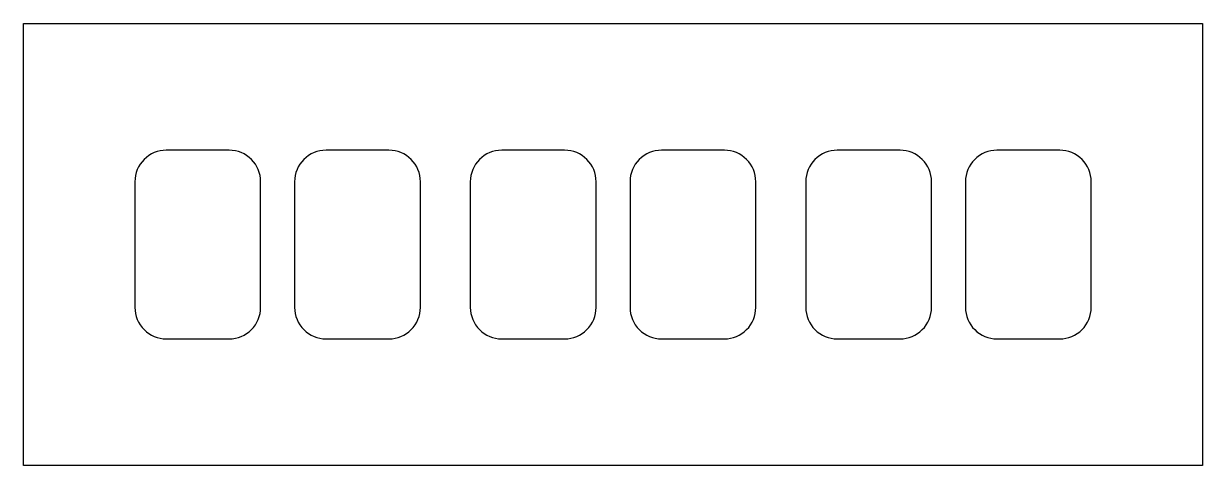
# Model space of a CAD drawing. Header units: millimetres. Extents: x -15 to 172, y -82 to -12.
import ezdxf

# ---------------------------------------------------------------- set-up
doc = ezdxf.new("R2010")
doc.units = ezdxf.units.MM
doc.layers.get('0').update_dxf_attribs({"linetype": 'CONTINUOUS'})

msp = doc.modelspace()

# ---------------------------------------------------------------- linework, layer by layer
msp.add_lwpolyline([(172.46, -12.01), (172.46, -82.29), (-15, -82.29), (-15, -12.01)], close=True)
for points in [[(2.7, -37.16), (2.7, -57.16, 0.414214), (7.7, -62.16), (17.7, -62.16, 0.414214), (22.7, -57.16), (22.7, -37.16, 0.414214), (17.7, -32.16), (7.7, -32.16, 0.414214)], [(28.1, -37.16), (28.1, -57.16, 0.414214), (33.1, -62.16), (43.1, -62.16, 0.414214), (48.1, -57.16), (48.1, -37.16, 0.414214), (43.1, -32.16), (33.1, -32.16, 0.414214)], [(56.04, -37.16), (56.04, -57.16, 0.414214), (61.04, -62.16), (71.04, -62.16, 0.414214), (76.04, -57.16), (76.04, -37.16, 0.414214), (71.04, -32.16), (61.04, -32.16, 0.414214)], [(81.44, -37.16), (81.44, -57.16, 0.414214), (86.44, -62.16), (96.44, -62.16, 0.414214), (101.44, -57.16), (101.44, -37.16, 0.414214), (96.44, -32.16), (86.44, -32.16, 0.414214)], [(109.38, -37.16), (109.38, -57.16, 0.414214), (114.38, -62.16), (124.38, -62.16, 0.414214), (129.38, -57.16), (129.38, -37.16, 0.414214), (124.38, -32.16), (114.38, -32.16, 0.414214)], [(134.78, -37.16), (134.78, -57.16, 0.414214), (139.78, -62.16), (149.78, -62.16, 0.414214), (154.78, -57.16), (154.78, -37.16, 0.414214), (149.78, -32.16), (139.78, -32.16, 0.414214)]]:
    msp.add_lwpolyline(points, format="xyb", close=True)

doc.saveas('drawing.dxf')
